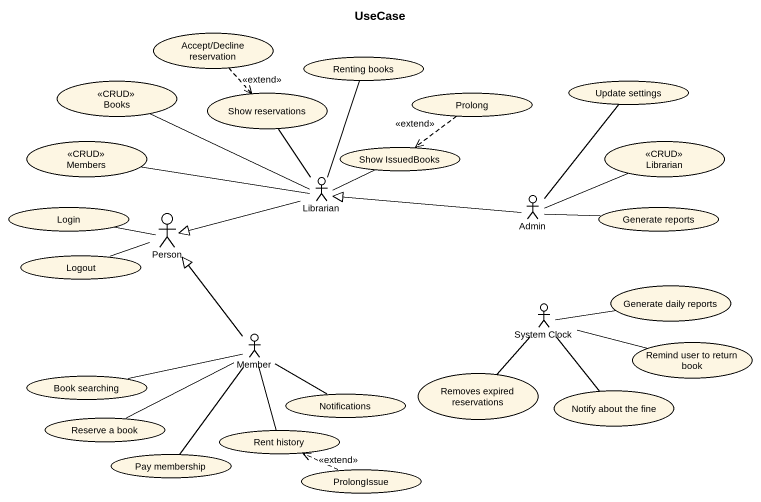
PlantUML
@startuml
title UseCase
usecase "Accept/Decline reservation" as Accept_Decline_reservation
usecase "Renting books" as Renting_books
usecase Books <<CRUD>>
usecase "Show reservations" as Show_reservations
usecase Prolong
usecase "Update settings" as Update_settings
usecase Members <<CRUD>>
usecase "Show IssuedBooks" as Show_IssuedBooks
usecase Librarian <<CRUD>>
usecase Login
actor "Person" as Person_
actor "Librarian" as Librarian_2
actor Admin
usecase "Generate reports" as Generate_reports
usecase Logout
usecase "Generate daily reports" as Generate_daily_reports
actor "System Clock" as System_Clock
actor Member
usecase "Remind user to return book" as Remind_user_to_return_book
usecase "Book searching" as Book_searching
usecase Notifications
usecase "Removes expired reservations" as Removes_expired_reservations
usecase "Notify about the fine" as Notify_about_the_fine
usecase "Reserve a book" as Reserve_a_book
usecase "Rent history" as Rent_history
usecase "Pay membership" as Pay_membership
usecase ProlongIssue
Accept_Decline_reservation ..> Show_reservations : <<extend>>
Prolong ..> Show_IssuedBooks : <<extend>>
Person_ -left- Login
Person_ -left- Logout
Librarian_2 -up- Renting_books
Librarian_2 -left- Books
Librarian_2 -up- Show_reservations
Librarian_2 -left- Members
Librarian_2 -right- Show_IssuedBooks
Librarian_2 -left-|> Person_
Admin -up- Update_settings
Admin -right- Librarian
Admin -left-|> Librarian_2
Admin -right- Generate_reports
System_Clock -right- Generate_daily_reports
System_Clock -right- Remind_user_to_return_book
System_Clock -- Removes_expired_reservations
System_Clock -- Notify_about_the_fine
Member -up-|> Person_
Member -left- Book_searching
Member -right- Notifications
Member -left- Reserve_a_book
Member -- Rent_history
Member -- Pay_membership
ProlongIssue .left.> Rent_history : <<extend>>
@enduml
